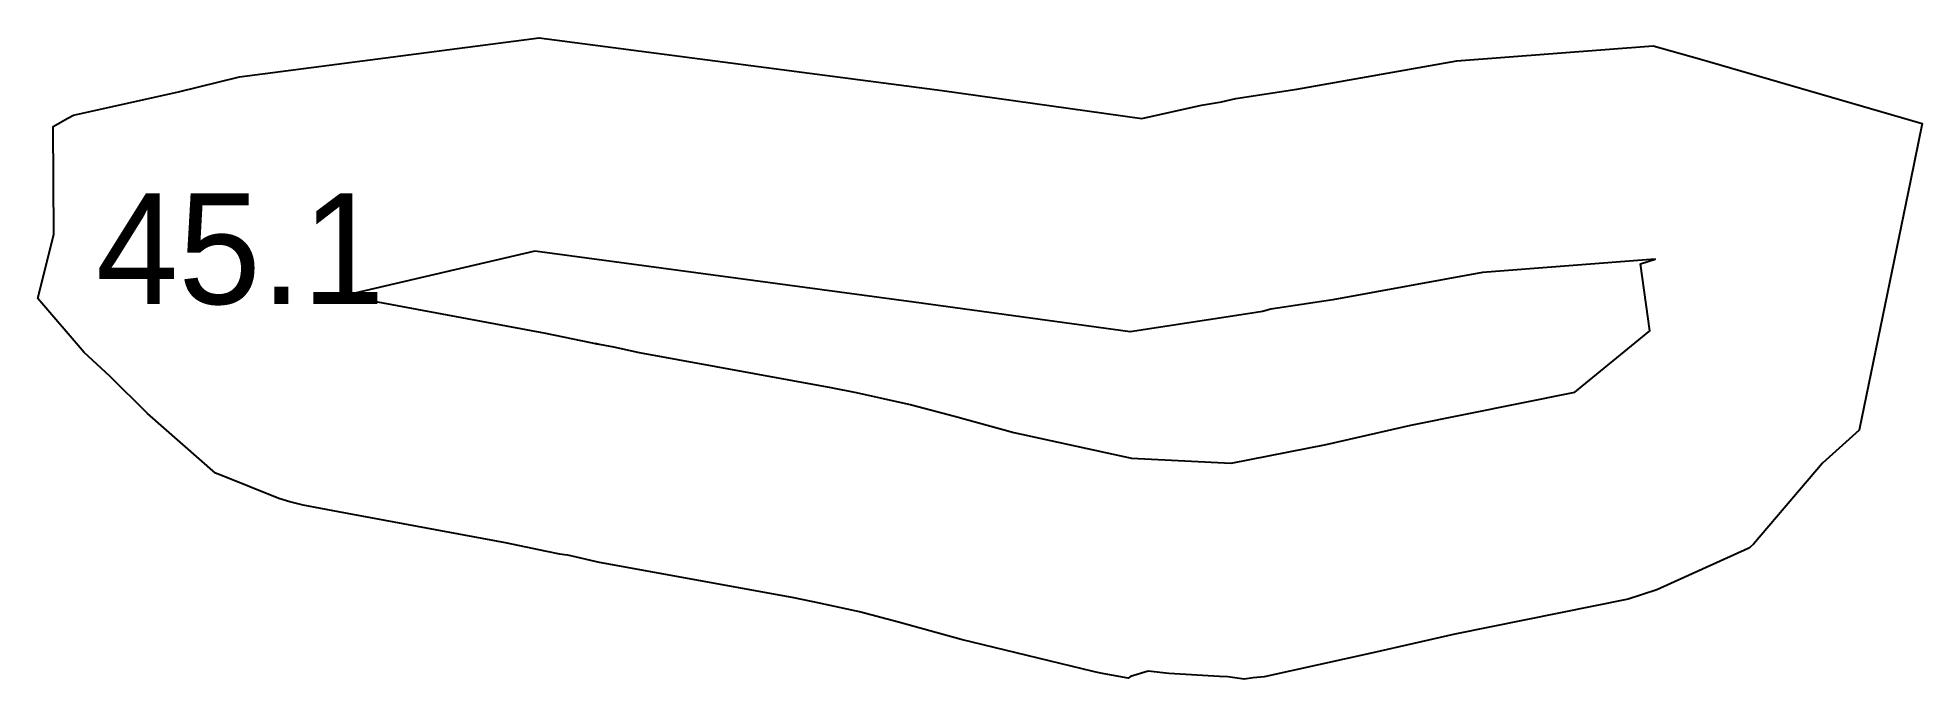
# Model space of a CAD drawing. Extents: x 49.8 to 134.8, y 7.8 to 36.8.
import ezdxf

# ---------------------------------------------------------------- set-up
doc = ezdxf.new("R2010")
doc.units = 0
doc.layers.get('0').update_dxf_attribs({"color": 255, "linetype": 'CONTINUOUS'})

msp = doc.modelspace()

# ---------------------------------------------------------------- linework, layer by layer
at = {"color": 1}
for points in [[(75.1315, 13.0922), (73.7008, 13.4135), (73.5509, 13.4393), (73.3397, 13.4663), (72.7566, 13.5846), (70.8954, 13.9747), (63.3508, 15.3746), (61.7574, 15.6756), (61.1618, 15.8259), (60.6615, 15.9681), (58.0527, 17.0334), (57.812, 17.1158), (54.7496, 19.8083), (53.0367, 21.4957), (51.8884, 22.5638), (49.7894, 25.001), (50.5105, 27.905), (50.4919, 32.7547), (51.1447, 33.134), (51.4082, 33.2758), (56.1342, 34.3259), (58.8897, 35.0077), (72.4017, 36.7672), (90.5846, 34.3782), (99.597, 33.1192), (102.28, 33.7222), (103.179, 33.8745), (103.827, 34.0252), (106.575, 34.4421), (113.794, 35.7291), (122.662, 36.4022), (124.751, 35.8174), (134.794, 32.8987), (134.268, 30.3006), (131.94, 19.0536), (130.29, 17.574), (127.174, 13.9186), (127.046, 13.7881), (127.003, 13.7448), (126.943, 13.7141), (122.814, 11.8564), (121.531, 11.4339), (113.714, 9.85112), (110.014, 9.00421), (105.11, 7.92162), (104.618, 7.87543), (104.2, 7.8156), (103.471, 7.92644), (103.1, 7.94249), (100.814, 8.07135), (99.8788, 8.18386), (99.0753, 7.9359), (98.9699, 7.86968), (97.7341, 8.10051), (97.3909, 8.16593), (91.4453, 9.61435), (88.6164, 10.388), (86.8589, 10.8601), (85.7411, 11.1081), (84.762, 11.3172), (83.8142, 11.5061)], [(85.5607, 20.9818), (86.7109, 20.7534), (87.7935, 20.5223), (89.1996, 20.2068), (91.142, 19.6865), (93.8107, 18.9549), (99.1306, 17.7901), (101.534, 17.6798), (103.625, 17.5636), (107.906, 18.4061), (111.725, 19.279), (119.121, 20.7753), (122.511, 23.5437), (122.077, 26.5603), (122.739, 26.7672), (114.959, 26.1645), (108.199, 24.9445), (105.415, 24.5216), (105.032, 24.419), (104.269, 24.2941), (99.0574, 23.4989), (89.3036, 24.8284), (72.2104, 27.1337), (63.6465, 25.1354), (63.7029, 25.1126), (65.114, 24.8473), (72.6968, 23.4402), (74.719, 23.018), (75.0741, 22.9443), (74.9442, 22.9734), (75.7674, 22.8246), (76.9173, 22.5606)]]:
    msp.add_lwpolyline(points, close=True, dxfattribs=at)

# ---------------------------------------------------------------- texts
msp.add_text('45.1', height=5).set_placement((52.4145, 24.7491))

doc.saveas('drawing.dxf')
